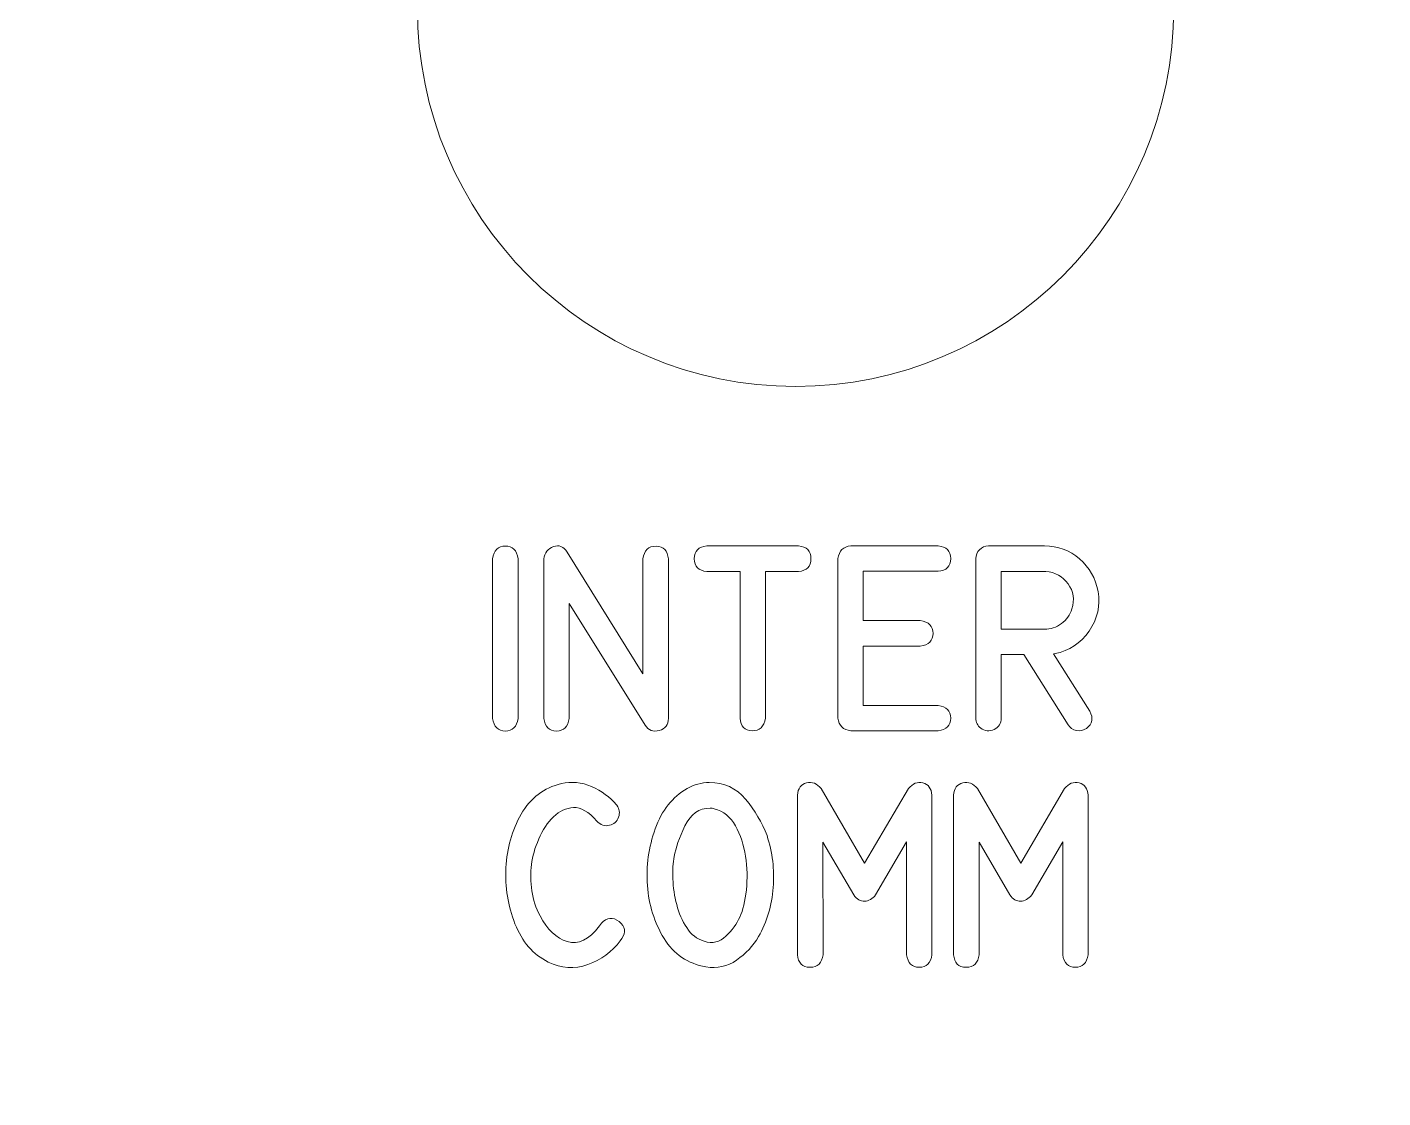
# Model space of a CAD drawing. Header units: millimetres. Extents: x -72 to 72, y -123 to 123.
# Drawn here: x -13.21 to 10.09, y -25.7 to -7.3 of the extents above; entities that cross this region are included whole.
import ezdxf

# ---------------------------------------------------------------- set-up
doc = ezdxf.new("R2010")
doc.units = ezdxf.units.MM
doc.header["$MEASUREMENT"] = 0
doc.layers.add('Layer 1', color=7, linetype='Continuous')

msp = doc.modelspace()

# ---------------------------------------------------------------- linework, layer by layer
at = {"layer": 'Layer 1', "color": 250, "lineweight": 9}
msp.add_ellipse((0, -6.975), major_axis=(0, 6.5), ratio=1, dxfattribs=at)
at = {"layer": 'Layer 1', "lineweight": 9}
msp.add_open_spline([(70.725, 123.025), (70.725, 123.025), (-70.725, 123.025), (-70.725, 123.025), (-70.725, 123.025), (-71.1231, 123.0247), (-71.5047, 122.8663), (-71.786, 122.5847), (-71.786, 122.5847), (-72.0673, 122.303), (-72.2252, 121.923), (-72.225, 121.525), (-72.225, 121.525), (-72.225, 121.525), (-72.225, 117.0375), (-72.225, 117.0375), (-72.225, 117.0375), (-72.2247, 116.6394), (-72.0664, 116.2577), (-71.7847, 115.9764), (-71.7847, 115.9764), (-71.503, 115.6951), (-71.1231, 115.5372), (-70.725, 115.5375), (-70.725, 115.5375), (-70.725, 115.5375), (-68.2625, 115.5375), (-68.2625, 115.5375), (-68.2625, 115.5375), (-66.1189, 115.5375), (-64.1381, 114.3939), (-63.0663, 112.5375), (-63.0663, 112.5375), (-61.9945, 110.6811), (-61.9945, 108.3939), (-63.0663, 106.5375), (-63.0663, 106.5375), (-64.1381, 104.6811), (-66.1189, 103.5375), (-68.2625, 103.5375), (-68.2625, 103.5375), (-68.2625, 103.5375), (-70.725, 103.5375), (-70.725, 103.5375), (-70.725, 103.5375), (-71.1231, 103.5372), (-71.5047, 103.3788), (-71.786, 103.0972), (-71.786, 103.0972), (-72.0673, 102.8155), (-72.2252, 102.4355), (-72.225, 102.0375), (-72.225, 102.0375), (-72.225, 102.0375), (-72.225, 50.3625), (-72.225, 50.3625), (-72.225, 50.3625), (-72.2247, 49.9644), (-72.0664, 49.5827), (-71.7847, 49.3014), (-71.7847, 49.3014), (-71.503, 49.0201), (-71.1231, 48.8622), (-70.725, 48.8625), (-70.725, 48.8625), (-70.725, 48.8625), (-68.2625, 48.8625), (-68.2625, 48.8625), (-68.2625, 48.8625), (-66.1189, 48.8625), (-64.1381, 47.7189), (-63.0663, 45.8625), (-63.0663, 45.8625), (-61.9945, 44.0061), (-61.9945, 41.7189), (-63.0663, 39.8625), (-63.0663, 39.8625), (-64.1381, 38.0061), (-66.1189, 36.8625), (-68.2625, 36.8625), (-68.2625, 36.8625), (-68.2625, 36.8625), (-70.725, 36.8625), (-70.725, 36.8625), (-70.725, 36.8625), (-71.1231, 36.8622), (-71.5047, 36.7038), (-71.786, 36.4222), (-71.786, 36.4222), (-72.0673, 36.1405), (-72.2252, 35.7605), (-72.225, 35.3625), (-72.225, 35.3625), (-72.225, 35.3625), (-72.225, -35.3625), (-72.225, -35.3625), (-72.225, -35.3625), (-72.2247, -35.7606), (-72.0664, -36.1423), (-71.7847, -36.4236), (-71.7847, -36.4236), (-71.503, -36.7049), (-71.1231, -36.8628), (-70.725, -36.8625), (-70.725, -36.8625), (-70.725, -36.8625), (-68.2625, -36.8625), (-68.2625, -36.8625), (-68.2625, -36.8625), (-66.1189, -36.8625), (-64.1381, -38.0061), (-63.0663, -39.8625), (-63.0663, -39.8625), (-61.9945, -41.7189), (-61.9945, -44.0061), (-63.0663, -45.8625), (-63.0663, -45.8625), (-64.1381, -47.7189), (-66.1189, -48.8625), (-68.2625, -48.8625), (-68.2625, -48.8625), (-68.2625, -48.8625), (-70.725, -48.8625), (-70.725, -48.8625), (-70.725, -48.8625), (-71.1231, -48.8628), (-71.5047, -49.0212), (-71.786, -49.3028), (-71.786, -49.3028), (-72.0673, -49.5845), (-72.2252, -49.9645), (-72.225, -50.3625), (-72.225, -50.3625), (-72.225, -50.3625), (-72.225, -102.0375), (-72.225, -102.0375), (-72.225, -102.0375), (-72.2247, -102.4356), (-72.0664, -102.8173), (-71.7847, -103.0986), (-71.7847, -103.0986), (-71.503, -103.3799), (-71.1231, -103.5378), (-70.725, -103.5375), (-70.725, -103.5375), (-70.725, -103.5375), (-68.2625, -103.5375), (-68.2625, -103.5375), (-68.2625, -103.5375), (-66.1189, -103.5375), (-64.1381, -104.6811), (-63.0663, -106.5375), (-63.0663, -106.5375), (-61.9945, -108.3939), (-61.9945, -110.6811), (-63.0663, -112.5375), (-63.0663, -112.5375), (-64.1381, -114.3939), (-66.1189, -115.5375), (-68.2625, -115.5375), (-68.2625, -115.5375), (-68.2625, -115.5375), (-70.725, -115.5375), (-70.725, -115.5375), (-70.725, -115.5375), (-71.1231, -115.5378), (-71.5047, -115.6962), (-71.786, -115.9778), (-71.786, -115.9778), (-72.0673, -116.2595), (-72.2252, -116.6395), (-72.225, -117.0375), (-72.225, -117.0375), (-72.225, -117.0375), (-72.225, -121.525), (-72.225, -121.525), (-72.225, -121.525), (-72.2247, -121.9231), (-72.0664, -122.3048), (-71.7847, -122.5861), (-71.7847, -122.5861), (-71.503, -122.8674), (-71.1231, -123.0253), (-70.725, -123.025), (-70.725, -123.025), (-70.725, -123.025), (70.725, -123.025), (70.725, -123.025), (70.725, -123.025), (71.1231, -123.0248), (71.5048, -122.8664), (71.7861, -122.5847), (71.7861, -122.5847), (72.0674, -122.3031), (72.2253, -121.9231), (72.225, -121.525), (72.225, -121.525), (72.225, -121.525), (72.225, -117.0375), (72.225, -117.0375), (72.225, -117.0375), (72.2248, -116.6395), (72.0664, -116.2578), (71.7847, -115.9765), (71.7847, -115.9765), (71.5031, -115.6952), (71.1231, -115.5373), (70.725, -115.5375), (70.725, -115.5375), (70.725, -115.5375), (68.2625, -115.5375), (68.2625, -115.5375), (68.2625, -115.5375), (66.1189, -115.5375), (64.1382, -114.3939), (63.0664, -112.5375), (63.0664, -112.5375), (61.9946, -110.6811), (61.9946, -108.3939), (63.0664, -106.5375), (63.0664, -106.5375), (64.1382, -104.6811), (66.1189, -103.5375), (68.2625, -103.5375), (68.2625, -103.5375), (68.2625, -103.5375), (70.725, -103.5375), (70.725, -103.5375), (70.725, -103.5375), (71.1231, -103.5373), (71.5048, -103.3789), (71.7861, -103.0972), (71.7861, -103.0972), (72.0674, -102.8156), (72.2253, -102.4356), (72.225, -102.0375), (72.225, -102.0375), (72.225, -102.0375), (72.225, -50.3625), (72.225, -50.3625), (72.225, -50.3625), (72.2248, -49.9645), (72.0664, -49.5828), (71.7847, -49.3015), (71.7847, -49.3015), (71.5031, -49.0202), (71.1231, -48.8623), (70.725, -48.8625), (70.725, -48.8625), (70.725, -48.8625), (68.2625, -48.8625), (68.2625, -48.8625), (68.2625, -48.8625), (66.1189, -48.8625), (64.1382, -47.7189), (63.0664, -45.8625), (63.0664, -45.8625), (61.9946, -44.0061), (61.9946, -41.7189), (63.0664, -39.8625), (63.0664, -39.8625), (64.1382, -38.0061), (66.1189, -36.8625), (68.2625, -36.8625), (68.2625, -36.8625), (68.2625, -36.8625), (70.725, -36.8625), (70.725, -36.8625), (70.725, -36.8625), (71.1231, -36.8623), (71.5048, -36.7039), (71.7861, -36.4222), (71.7861, -36.4222), (72.0674, -36.1406), (72.2253, -35.7606), (72.225, -35.3625), (72.225, -35.3625), (72.225, -35.3625), (72.225, 35.3625), (72.225, 35.3625), (72.225, 35.3625), (72.2248, 35.7605), (72.0664, 36.1422), (71.7847, 36.4235), (71.7847, 36.4235), (71.5031, 36.7048), (71.1231, 36.8627), (70.725, 36.8625), (70.725, 36.8625), (70.725, 36.8625), (68.2625, 36.8625), (68.2625, 36.8625), (68.2625, 36.8625), (66.1189, 36.8625), (64.1382, 38.0061), (63.0664, 39.8625), (63.0664, 39.8625), (61.9946, 41.7189), (61.9946, 44.0061), (63.0664, 45.8625), (63.0664, 45.8625), (64.1382, 47.7189), (66.1189, 48.8625), (68.2625, 48.8625), (68.2625, 48.8625), (68.2625, 48.8625), (70.725, 48.8625), (70.725, 48.8625), (70.725, 48.8625), (71.1231, 48.8627), (71.5048, 49.0211), (71.7861, 49.3028), (71.7861, 49.3028), (72.0674, 49.5844), (72.2253, 49.9644), (72.225, 50.3625), (72.225, 50.3625), (72.225, 50.3625), (72.225, 102.0375), (72.225, 102.0375), (72.225, 102.0375), (72.2248, 102.4355), (72.0664, 102.8172), (71.7847, 103.0985), (71.7847, 103.0985), (71.5031, 103.3798), (71.1231, 103.5377), (70.725, 103.5375), (70.725, 103.5375), (70.725, 103.5375), (68.2625, 103.5375), (68.2625, 103.5375), (68.2625, 103.5375), (66.1189, 103.5375), (64.1382, 104.6811), (63.0664, 106.5375), (63.0664, 106.5375), (61.9946, 108.3939), (61.9946, 110.6811), (63.0664, 112.5375), (63.0664, 112.5375), (64.1382, 114.3939), (66.1189, 115.5375), (68.2625, 115.5375), (68.2625, 115.5375), (68.2625, 115.5375), (70.725, 115.5375), (70.725, 115.5375), (70.725, 115.5375), (71.1231, 115.5377), (71.5048, 115.6961), (71.7861, 115.9778), (71.7861, 115.9778), (72.0674, 116.2594), (72.2253, 116.6394), (72.225, 117.0375), (72.225, 117.0375), (72.225, 117.0375), (72.225, 121.525), (72.225, 121.525), (72.225, 121.525), (72.2248, 121.923), (72.0664, 122.3047), (71.7847, 122.586), (71.7847, 122.586), (71.5031, 122.8673), (71.1231, 123.0252), (70.725, 123.025)], degree=3, knots=[0, 0, 0, 0, 0.0107527, 0.0107527, 0.0107527, 0.0107527, 0.0215054, 0.0215054, 0.0215054, 0.0215054, 0.0322581, 0.0322581, 0.0322581, 0.0322581, 0.0430108, 0.0430108, 0.0430108, 0.0430108, 0.0537634, 0.0537634, 0.0537634, 0.0537634, 0.0645161, 0.0645161, 0.0645161, 0.0645161, 0.0752688, 0.0752688, 0.0752688, 0.0752688, 0.0860215, 0.0860215, 0.0860215, 0.0860215, 0.0967742, 0.0967742, 0.0967742, 0.0967742, 0.1075269, 0.1075269, 0.1075269, 0.1075269, 0.1182796, 0.1182796, 0.1182796, 0.1182796, 0.1290323, 0.1290323, 0.1290323, 0.1290323, 0.1397849, 0.1397849, 0.1397849, 0.1397849, 0.1505376, 0.1505376, 0.1505376, 0.1505376, 0.1612903, 0.1612903, 0.1612903, 0.1612903, 0.172043, 0.172043, 0.172043, 0.172043, 0.1827957, 0.1827957, 0.1827957, 0.1827957, 0.1935484, 0.1935484, 0.1935484, 0.1935484, 0.2043011, 0.2043011, 0.2043011, 0.2043011, 0.2150538, 0.2150538, 0.2150538, 0.2150538, 0.2258065, 0.2258065, 0.2258065, 0.2258065, 0.2365591, 0.2365591, 0.2365591, 0.2365591, 0.2473118, 0.2473118, 0.2473118, 0.2473118, 0.2580645, 0.2580645, 0.2580645, 0.2580645, 0.2688172, 0.2688172, 0.2688172, 0.2688172, 0.2795699, 0.2795699, 0.2795699, 0.2795699, 0.2903226, 0.2903226, 0.2903226, 0.2903226, 0.3010753, 0.3010753, 0.3010753, 0.3010753, 0.311828, 0.311828, 0.311828, 0.311828, 0.3225806, 0.3225806, 0.3225806, 0.3225806, 0.3333333, 0.3333333, 0.3333333, 0.3333333, 0.344086, 0.344086, 0.344086, 0.344086, 0.3548387, 0.3548387, 0.3548387, 0.3548387, 0.3655914, 0.3655914, 0.3655914, 0.3655914, 0.3763441, 0.3763441, 0.3763441, 0.3763441, 0.3870968, 0.3870968, 0.3870968, 0.3870968, 0.3978495, 0.3978495, 0.3978495, 0.3978495, 0.4086022, 0.4086022, 0.4086022, 0.4086022, 0.4193548, 0.4193548, 0.4193548, 0.4193548, 0.4301075, 0.4301075, 0.4301075, 0.4301075, 0.4408602, 0.4408602, 0.4408602, 0.4408602, 0.4516129, 0.4516129, 0.4516129, 0.4516129, 0.4623656, 0.4623656, 0.4623656, 0.4623656, 0.4731183, 0.4731183, 0.4731183, 0.4731183, 0.483871, 0.483871, 0.483871, 0.483871, 0.4946237, 0.4946237, 0.4946237, 0.4946237, 0.5053763, 0.5053763, 0.5053763, 0.5053763, 0.516129, 0.516129, 0.516129, 0.516129, 0.5268817, 0.5268817, 0.5268817, 0.5268817, 0.5376344, 0.5376344, 0.5376344, 0.5376344, 0.5483871, 0.5483871, 0.5483871, 0.5483871, 0.5591398, 0.5591398, 0.5591398, 0.5591398, 0.5698925, 0.5698925, 0.5698925, 0.5698925, 0.5806452, 0.5806452, 0.5806452, 0.5806452, 0.5913978, 0.5913978, 0.5913978, 0.5913978, 0.6021505, 0.6021505, 0.6021505, 0.6021505, 0.6129032, 0.6129032, 0.6129032, 0.6129032, 0.6236559, 0.6236559, 0.6236559, 0.6236559, 0.6344086, 0.6344086, 0.6344086, 0.6344086, 0.6451613, 0.6451613, 0.6451613, 0.6451613, 0.655914, 0.655914, 0.655914, 0.655914, 0.6666667, 0.6666667, 0.6666667, 0.6666667, 0.6774194, 0.6774194, 0.6774194, 0.6774194, 0.688172, 0.688172, 0.688172, 0.688172, 0.6989247, 0.6989247, 0.6989247, 0.6989247, 0.7096774, 0.7096774, 0.7096774, 0.7096774, 0.7204301, 0.7204301, 0.7204301, 0.7204301, 0.7311828, 0.7311828, 0.7311828, 0.7311828, 0.7419355, 0.7419355, 0.7419355, 0.7419355, 0.7526882, 0.7526882, 0.7526882, 0.7526882, 0.7634409, 0.7634409, 0.7634409, 0.7634409, 0.7741935, 0.7741935, 0.7741935, 0.7741935, 0.7849462, 0.7849462, 0.7849462, 0.7849462, 0.7956989, 0.7956989, 0.7956989, 0.7956989, 0.8064516, 0.8064516, 0.8064516, 0.8064516, 0.8172043, 0.8172043, 0.8172043, 0.8172043, 0.827957, 0.827957, 0.827957, 0.827957, 0.8387097, 0.8387097, 0.8387097, 0.8387097, 0.8494624, 0.8494624, 0.8494624, 0.8494624, 0.8602151, 0.8602151, 0.8602151, 0.8602151, 0.8709677, 0.8709677, 0.8709677, 0.8709677, 0.8817204, 0.8817204, 0.8817204, 0.8817204, 0.8924731, 0.8924731, 0.8924731, 0.8924731, 0.9032258, 0.9032258, 0.9032258, 0.9032258, 0.9139785, 0.9139785, 0.9139785, 0.9139785, 0.9247312, 0.9247312, 0.9247312, 0.9247312, 0.9354839, 0.9354839, 0.9354839, 0.9354839, 0.9462366, 0.9462366, 0.9462366, 0.9462366, 0.9569892, 0.9569892, 0.9569892, 0.9569892, 0.9677419, 0.9677419, 0.9677419, 0.9677419, 0.9784946, 0.9784946, 0.9784946, 0.9784946, 1, 1, 1, 1], dxfattribs=at)
at = {"layer": 'Layer 1', "color": 240, "lineweight": 9}
for points, knots in [([(-4.7671, -19.1777), (-4.7899, -19.3232), (-4.8634, -19.3957), (-4.9878, -19.3952), (-4.9878, -19.3952), (-5.1127, -19.3947), (-5.1857, -19.3222), (-5.2074, -19.1777), (-5.2074, -19.1777), (-5.2074, -19.1777), (-5.2074, -16.4366), (-5.2074, -16.4366), (-5.2074, -16.4366), (-5.1857, -16.2911), (-5.1127, -16.2176), (-4.9878, -16.217), (-4.9878, -16.217), (-4.8634, -16.2165), (-4.7899, -16.2901), (-4.7671, -16.4366), (-4.7671, -16.4366), (-4.7671, -16.4366), (-4.7671, -19.1777), (-4.7671, -19.1777)], [0, 0, 0, 0, 0.1428571, 0.1428571, 0.1428571, 0.1428571, 0.2857143, 0.2857143, 0.2857143, 0.2857143, 0.4285714, 0.4285714, 0.4285714, 0.4285714, 0.5714286, 0.5714286, 0.5714286, 0.5714286, 0.7142857, 0.7142857, 0.7142857, 0.7142857, 1, 1, 1, 1]), ([(-2.1859, -19.1777), (-2.1859, -19.2862), (-2.2383, -19.355), (-2.3431, -19.3846), (-2.3431, -19.3846), (-2.4484, -19.4137), (-2.5293, -19.383), (-2.5875, -19.292), (-2.5875, -19.292), (-2.5875, -19.292), (-3.8898, -17.2039), (-3.8898, -17.2039), (-3.8898, -17.2039), (-3.8898, -17.2039), (-3.8898, -19.1777), (-3.8898, -19.1777), (-3.8898, -19.1777), (-3.9126, -19.3222), (-3.9856, -19.3947), (-4.1089, -19.3947), (-4.1089, -19.3947), (-4.2327, -19.3947), (-4.3052, -19.3222), (-4.3269, -19.1777), (-4.3269, -19.1777), (-4.3269, -19.1777), (-4.3269, -16.4398), (-4.3269, -16.4398), (-4.3269, -16.4398), (-4.3116, -16.3324), (-4.2565, -16.2615), (-4.1618, -16.2271), (-4.1618, -16.2271), (-4.0671, -16.1932), (-3.9882, -16.2255), (-3.9253, -16.3234), (-3.9253, -16.3234), (-3.9253, -16.3234), (-2.623, -18.4147), (-2.623, -18.4147), (-2.623, -18.4147), (-2.623, -18.4147), (-2.623, -16.4398), (-2.623, -16.4398), (-2.623, -16.4398), (-2.6034, -16.2922), (-2.5283, -16.2186), (-2.3976, -16.2202), (-2.3976, -16.2202), (-2.2669, -16.2218), (-2.1965, -16.2948), (-2.1859, -16.4398), (-2.1859, -16.4398), (-2.1859, -16.4398), (-2.1859, -19.1777), (-2.1859, -19.1777)], [0, 0, 0, 0, 0.0666667, 0.0666667, 0.0666667, 0.0666667, 0.1333333, 0.1333333, 0.1333333, 0.1333333, 0.2, 0.2, 0.2, 0.2, 0.2666667, 0.2666667, 0.2666667, 0.2666667, 0.3333333, 0.3333333, 0.3333333, 0.3333333, 0.4, 0.4, 0.4, 0.4, 0.4666667, 0.4666667, 0.4666667, 0.4666667, 0.5333333, 0.5333333, 0.5333333, 0.5333333, 0.6, 0.6, 0.6, 0.6, 0.6666667, 0.6666667, 0.6666667, 0.6666667, 0.7333333, 0.7333333, 0.7333333, 0.7333333, 0.8, 0.8, 0.8, 0.8, 0.8666667, 0.8666667, 0.8666667, 0.8666667, 1, 1, 1, 1]), ([(-0.9551, -19.1745), (-0.9551, -19.1745), (-0.9551, -16.6536), (-0.9551, -16.6536), (-0.9551, -16.6536), (-0.9551, -16.6536), (-1.5239, -16.6536), (-1.5239, -16.6536), (-1.5239, -16.6536), (-1.6684, -16.6425), (-1.7409, -16.5695), (-1.7404, -16.4361), (-1.7404, -16.4361), (-1.7398, -16.3022), (-1.6673, -16.2287), (-1.5239, -16.2165), (-1.5239, -16.2165), (-1.5239, -16.2165), (0.0498, -16.2165), (0.0498, -16.2165), (0.0498, -16.2165), (0.1921, -16.2276), (0.2641, -16.3012), (0.2646, -16.4361), (0.2646, -16.4361), (0.2652, -16.5705), (0.1932, -16.6435), (0.0498, -16.6536), (0.0498, -16.6536), (0.0498, -16.6536), (-0.5175, -16.6536), (-0.5175, -16.6536), (-0.5175, -16.6536), (-0.5175, -16.6536), (-0.5175, -19.1745), (-0.5175, -19.1745), (-0.5175, -19.1745), (-0.5413, -19.3211), (-0.6175, -19.3936), (-0.7466, -19.3915), (-0.7466, -19.3915), (-0.8752, -19.3894), (-0.9445, -19.3169), (-0.9551, -19.1745)], [0, 0, 0, 0, 0.0833333, 0.0833333, 0.0833333, 0.0833333, 0.1666667, 0.1666667, 0.1666667, 0.1666667, 0.25, 0.25, 0.25, 0.25, 0.3333333, 0.3333333, 0.3333333, 0.3333333, 0.4166667, 0.4166667, 0.4166667, 0.4166667, 0.5, 0.5, 0.5, 0.5, 0.5833333, 0.5833333, 0.5833333, 0.5833333, 0.6666667, 0.6666667, 0.6666667, 0.6666667, 0.75, 0.75, 0.75, 0.75, 0.8333333, 0.8333333, 0.8333333, 0.8333333, 1, 1, 1, 1]), ([(2.448, -16.6488), (2.448, -16.6488), (1.1626, -16.6488), (1.1626, -16.6488), (1.1626, -16.6488), (1.1626, -16.6488), (1.1626, -17.4971), (1.1626, -17.4971), (1.1626, -17.4971), (1.1626, -17.4971), (2.1426, -17.4971), (2.1426, -17.4971), (2.1426, -17.4971), (2.2892, -17.5188), (2.3622, -17.5923), (2.3617, -17.7177), (2.3617, -17.7177), (2.3612, -17.8437), (2.2881, -17.9167), (2.1426, -17.9373), (2.1426, -17.9373), (2.1426, -17.9373), (1.1626, -17.9373), (1.1626, -17.9373), (1.1626, -17.9373), (1.1626, -17.9373), (1.1626, -18.956), (1.1626, -18.956), (1.1626, -18.956), (1.1626, -18.956), (2.448, -18.956), (2.448, -18.956), (2.448, -18.956), (2.5935, -18.9777), (2.6665, -19.0502), (2.6665, -19.1745), (2.6665, -19.1745), (2.6665, -19.2984), (2.5935, -19.3709), (2.448, -19.3915), (2.448, -19.3915), (2.448, -19.3915), (0.9472, -19.3915), (0.9472, -19.3915), (0.9472, -19.3915), (0.8181, -19.3751), (0.7446, -19.3015), (0.7271, -19.1714), (0.7271, -19.1714), (0.7271, -19.1714), (0.7271, -16.4335), (0.7271, -16.4335), (0.7271, -16.4335), (0.7467, -16.2969), (0.8202, -16.225), (0.9472, -16.2165), (0.9472, -16.2165), (0.9472, -16.2165), (2.448, -16.2165), (2.448, -16.2165), (2.448, -16.2165), (2.5935, -16.2276), (2.6665, -16.3006), (2.666, -16.4345), (2.666, -16.4345), (2.6654, -16.5684), (2.5924, -16.6398), (2.448, -16.6488)], [0, 0, 0, 0, 0.0555556, 0.0555556, 0.0555556, 0.0555556, 0.1111111, 0.1111111, 0.1111111, 0.1111111, 0.1666667, 0.1666667, 0.1666667, 0.1666667, 0.2222222, 0.2222222, 0.2222222, 0.2222222, 0.2777778, 0.2777778, 0.2777778, 0.2777778, 0.3333333, 0.3333333, 0.3333333, 0.3333333, 0.3888889, 0.3888889, 0.3888889, 0.3888889, 0.4444444, 0.4444444, 0.4444444, 0.4444444, 0.5, 0.5, 0.5, 0.5, 0.5555556, 0.5555556, 0.5555556, 0.5555556, 0.6111111, 0.6111111, 0.6111111, 0.6111111, 0.6666667, 0.6666667, 0.6666667, 0.6666667, 0.7222222, 0.7222222, 0.7222222, 0.7222222, 0.7777778, 0.7777778, 0.7777778, 0.7777778, 0.8333333, 0.8333333, 0.8333333, 0.8333333, 0.8888889, 0.8888889, 0.8888889, 0.8888889, 1, 1, 1, 1]), ([(5.0551, -19.0549), (5.1213, -19.1719), (5.1027, -19.2698), (4.9996, -19.3497), (4.9996, -19.3497), (4.9498, -19.3846), (4.8927, -19.3968), (4.8281, -19.3851), (4.8281, -19.3851), (4.7635, -19.374), (4.7165, -19.3418), (4.6863, -19.2894), (4.6863, -19.2894), (4.6863, -19.2894), (3.9222, -18.0813), (3.9222, -18.0813), (3.9222, -18.0813), (3.9222, -18.0813), (3.5343, -18.0813), (3.5343, -18.0813), (3.5343, -18.0813), (3.5343, -18.0813), (3.5343, -19.173), (3.5343, -19.173), (3.5343, -19.173), (3.5343, -19.2629), (3.4935, -19.3275), (3.4121, -19.3677), (3.4121, -19.3677), (3.33, -19.4074), (3.2538, -19.4), (3.1824, -19.3449), (3.1824, -19.3449), (3.1258, -19.3026), (3.0972, -19.2454), (3.0972, -19.173), (3.0972, -19.173), (3.0972, -19.173), (3.0972, -16.4335), (3.0972, -16.4335), (3.0972, -16.4335), (3.0972, -16.3737), (3.1184, -16.3223), (3.1602, -16.28), (3.1602, -16.28), (3.202, -16.2377), (3.2533, -16.2165), (3.3142, -16.2165), (3.3142, -16.2165), (3.3142, -16.2165), (4.2767, -16.2165), (4.2767, -16.2165), (4.2767, -16.2165), (4.5085, -16.2165), (4.7096, -16.2901), (4.88, -16.4372), (4.88, -16.4372), (5.0504, -16.5848), (5.1567, -16.7716), (5.198, -16.9981), (5.198, -16.9981), (5.2414, -17.241), (5.1901, -17.468), (5.0435, -17.6791), (5.0435, -17.6791), (4.8974, -17.8908), (4.7032, -18.0188), (4.4614, -18.0643), (4.4614, -18.0643), (4.4614, -18.0643), (4.4318, -18.0691), (4.4318, -18.0691), (4.4318, -18.0691), (4.4318, -18.0691), (5.0551, -19.0549), (5.0551, -19.0549)], [0, 0, 0, 0, 0.05, 0.05, 0.05, 0.05, 0.1, 0.1, 0.1, 0.1, 0.15, 0.15, 0.15, 0.15, 0.2, 0.2, 0.2, 0.2, 0.25, 0.25, 0.25, 0.25, 0.3, 0.3, 0.3, 0.3, 0.35, 0.35, 0.35, 0.35, 0.4, 0.4, 0.4, 0.4, 0.45, 0.45, 0.45, 0.45, 0.5, 0.5, 0.5, 0.5, 0.55, 0.55, 0.55, 0.55, 0.6, 0.6, 0.6, 0.6, 0.65, 0.65, 0.65, 0.65, 0.7, 0.7, 0.7, 0.7, 0.75, 0.75, 0.75, 0.75, 0.8, 0.8, 0.8, 0.8, 0.85, 0.85, 0.85, 0.85, 0.9, 0.9, 0.9, 0.9, 1, 1, 1, 1]), ([(4.2767, -17.6458), (4.3825, -17.6458), (4.4799, -17.614), (4.5693, -17.5495), (4.5693, -17.5495), (4.6588, -17.4854), (4.7186, -17.4018), (4.7498, -17.2986), (4.7498, -17.2986), (4.7985, -17.1394), (4.7762, -16.9954), (4.6831, -16.8668), (4.6831, -16.8668), (4.59, -16.7383), (4.4619, -16.6673), (4.2989, -16.6536), (4.2989, -16.6536), (4.2989, -16.6536), (3.5343, -16.6536), (3.5343, -16.6536), (3.5343, -16.6536), (3.5343, -16.6536), (3.5343, -17.6458), (3.5343, -17.6458), (3.5343, -17.6458), (3.5343, -17.6458), (4.2767, -17.6458), (4.2767, -17.6458)], [0, 0, 0, 0, 0.125, 0.125, 0.125, 0.125, 0.25, 0.25, 0.25, 0.25, 0.375, 0.375, 0.375, 0.375, 0.5, 0.5, 0.5, 0.5, 0.625, 0.625, 0.625, 0.625, 0.75, 0.75, 0.75, 0.75, 1, 1, 1, 1]), ([(-2.9863, -22.9574), (-2.9863, -22.9574), (-3, -22.9781), (-3, -22.9781), (-3, -22.9781), (-3.0032, -22.9818), (-3.0058, -22.9855), (-3.0079, -22.9887), (-3.0079, -22.9887), (-3.0095, -22.9918), (-3.0117, -22.995), (-3.0138, -22.9982), (-3.0138, -22.9982), (-3.1556, -23.1892), (-3.3413, -23.3252), (-3.5715, -23.4067), (-3.5715, -23.4067), (-3.8012, -23.4877), (-4.0277, -23.4729), (-4.251, -23.3623), (-4.251, -23.3623), (-4.5103, -23.2331), (-4.7008, -23.0141), (-4.8225, -22.705), (-4.8225, -22.705), (-4.9436, -22.396), (-4.996, -22.0748), (-4.9791, -21.7414), (-4.9791, -21.7414), (-4.9616, -21.408), (-4.8738, -21.1022), (-4.7156, -20.8228), (-4.7156, -20.8228), (-4.5568, -20.5439), (-4.3266, -20.3693), (-4.0245, -20.2989), (-4.0245, -20.2989), (-3.8509, -20.2587), (-3.6779, -20.2756), (-3.5054, -20.3492), (-3.5054, -20.3492), (-3.3329, -20.4233), (-3.191, -20.527), (-3.0804, -20.6603), (-3.0804, -20.6603), (-3.0794, -20.6603), (-3.0767, -20.6635), (-3.073, -20.6709), (-3.073, -20.6709), (-3.0254, -20.7328), (-3.0154, -20.8011), (-3.0434, -20.8746), (-3.0434, -20.8746), (-3.0714, -20.9487), (-3.1222, -20.9948), (-3.1969, -21.0138), (-3.1969, -21.0138), (-3.2762, -21.0344), (-3.3498, -21.0106), (-3.417, -20.9424), (-3.417, -20.9424), (-3.5556, -20.781), (-3.689, -20.7037), (-3.817, -20.7095), (-3.817, -20.7095), (-3.9451, -20.7159), (-4.0599, -20.7688), (-4.161, -20.8678), (-4.161, -20.8678), (-4.2626, -20.9672), (-4.3467, -21.0942), (-4.4139, -21.2493), (-4.4139, -21.2493), (-4.4811, -21.4043), (-4.5224, -21.5493), (-4.5378, -21.6848), (-4.5378, -21.6848), (-4.5563, -21.8356), (-4.5547, -21.9875), (-4.5325, -22.1399), (-4.5325, -22.1399), (-4.5103, -22.2923), (-4.4637, -22.4357), (-4.3922, -22.5701), (-4.3922, -22.5701), (-4.2679, -22.8056), (-4.1118, -22.9532), (-3.9234, -23.0125), (-3.9234, -23.0125), (-3.7345, -23.0723), (-3.5503, -22.9818), (-3.3704, -22.7421), (-3.3704, -22.7421), (-3.362, -22.732), (-3.3524, -22.7183), (-3.3408, -22.7019), (-3.3408, -22.7019), (-3.244, -22.5944), (-3.1413, -22.5833), (-3.0333, -22.6685), (-3.0333, -22.6685), (-2.9254, -22.7537), (-2.9095, -22.85), (-2.9863, -22.9574)], [0, 0, 0, 0, 0.037037, 0.037037, 0.037037, 0.037037, 0.0740741, 0.0740741, 0.0740741, 0.0740741, 0.1111111, 0.1111111, 0.1111111, 0.1111111, 0.1481481, 0.1481481, 0.1481481, 0.1481481, 0.1851852, 0.1851852, 0.1851852, 0.1851852, 0.2222222, 0.2222222, 0.2222222, 0.2222222, 0.2592593, 0.2592593, 0.2592593, 0.2592593, 0.2962963, 0.2962963, 0.2962963, 0.2962963, 0.3333333, 0.3333333, 0.3333333, 0.3333333, 0.3703704, 0.3703704, 0.3703704, 0.3703704, 0.4074074, 0.4074074, 0.4074074, 0.4074074, 0.4444444, 0.4444444, 0.4444444, 0.4444444, 0.4814815, 0.4814815, 0.4814815, 0.4814815, 0.5185185, 0.5185185, 0.5185185, 0.5185185, 0.5555556, 0.5555556, 0.5555556, 0.5555556, 0.5925926, 0.5925926, 0.5925926, 0.5925926, 0.6296296, 0.6296296, 0.6296296, 0.6296296, 0.6666667, 0.6666667, 0.6666667, 0.6666667, 0.7037037, 0.7037037, 0.7037037, 0.7037037, 0.7407407, 0.7407407, 0.7407407, 0.7407407, 0.7777778, 0.7777778, 0.7777778, 0.7777778, 0.8148148, 0.8148148, 0.8148148, 0.8148148, 0.8518519, 0.8518519, 0.8518519, 0.8518519, 0.8888889, 0.8888889, 0.8888889, 0.8888889, 0.9259259, 0.9259259, 0.9259259, 0.9259259, 1, 1, 1, 1]), ([(2.344, -23.2368), (2.3212, -23.3813), (2.2482, -23.4538), (2.1249, -23.4533), (2.1249, -23.4533), (2.0011, -23.4527), (1.9286, -23.3802), (1.9069, -23.2368), (1.9069, -23.2368), (1.9069, -23.2368), (1.9069, -21.3006), (1.9069, -21.3006), (1.9069, -21.3006), (1.9069, -21.3006), (1.3751, -22.2103), (1.3751, -22.2103), (1.3751, -22.2103), (1.3185, -22.2785), (1.255, -22.3145), (1.1851, -22.3177), (1.1851, -22.3177), (1.1153, -22.3203), (1.0534, -22.2849), (0.9983, -22.2103), (0.9983, -22.2103), (0.9983, -22.2103), (0.4697, -21.3049), (0.4697, -21.3049), (0.4697, -21.3049), (0.4697, -21.3049), (0.4713, -23.2368), (0.4713, -23.2368), (0.4713, -23.2368), (0.4549, -23.3802), (0.3803, -23.4522), (0.2474, -23.4517), (0.2474, -23.4517), (0.1146, -23.4512), (0.0432, -23.3792), (0.0326, -23.2368), (0.0326, -23.2368), (0.0326, -23.2368), (0.0326, -20.4989), (0.0326, -20.4989), (0.0326, -20.4989), (0.0411, -20.3799), (0.0929, -20.309), (0.1892, -20.2857), (0.1892, -20.2857), (0.2855, -20.2624), (0.3692, -20.2952), (0.4406, -20.3841), (0.4406, -20.3841), (0.4406, -20.3841), (1.1862, -21.6663), (1.1862, -21.6663), (1.1862, -21.6663), (1.1862, -21.6663), (1.9397, -20.3841), (1.9397, -20.3841), (1.9397, -20.3841), (2.0106, -20.2952), (2.0937, -20.2629), (2.1884, -20.2867), (2.1884, -20.2867), (2.2826, -20.3105), (2.335, -20.3809), (2.344, -20.4989), (2.344, -20.4989), (2.344, -20.4989), (2.344, -23.2368), (2.344, -23.2368)], [0, 0, 0, 0, 0.0526316, 0.0526316, 0.0526316, 0.0526316, 0.1052632, 0.1052632, 0.1052632, 0.1052632, 0.1578947, 0.1578947, 0.1578947, 0.1578947, 0.2105263, 0.2105263, 0.2105263, 0.2105263, 0.2631579, 0.2631579, 0.2631579, 0.2631579, 0.3157895, 0.3157895, 0.3157895, 0.3157895, 0.3684211, 0.3684211, 0.3684211, 0.3684211, 0.4210526, 0.4210526, 0.4210526, 0.4210526, 0.4736842, 0.4736842, 0.4736842, 0.4736842, 0.5263158, 0.5263158, 0.5263158, 0.5263158, 0.5789474, 0.5789474, 0.5789474, 0.5789474, 0.6315789, 0.6315789, 0.6315789, 0.6315789, 0.6842105, 0.6842105, 0.6842105, 0.6842105, 0.7368421, 0.7368421, 0.7368421, 0.7368421, 0.7894737, 0.7894737, 0.7894737, 0.7894737, 0.8421053, 0.8421053, 0.8421053, 0.8421053, 0.8947368, 0.8947368, 0.8947368, 0.8947368, 1, 1, 1, 1]), ([(5.0274, -23.2368), (5.0046, -23.3813), (4.9316, -23.4538), (4.8083, -23.4533), (4.8083, -23.4533), (4.6845, -23.4527), (4.612, -23.3802), (4.5903, -23.2368), (4.5903, -23.2368), (4.5903, -23.2368), (4.5903, -21.3006), (4.5903, -21.3006), (4.5903, -21.3006), (4.5903, -21.3006), (4.0585, -22.2103), (4.0585, -22.2103), (4.0585, -22.2103), (4.0019, -22.2785), (3.9384, -22.3145), (3.8685, -22.3177), (3.8685, -22.3177), (3.7987, -22.3203), (3.7368, -22.2849), (3.6817, -22.2103), (3.6817, -22.2103), (3.6817, -22.2103), (3.1531, -21.3049), (3.1531, -21.3049), (3.1531, -21.3049), (3.1531, -21.3049), (3.1547, -23.2368), (3.1547, -23.2368), (3.1547, -23.2368), (3.1383, -23.3802), (3.0637, -23.4522), (2.9308, -23.4517), (2.9308, -23.4517), (2.798, -23.4512), (2.7266, -23.3792), (2.716, -23.2368), (2.716, -23.2368), (2.716, -23.2368), (2.716, -20.4989), (2.716, -20.4989), (2.716, -20.4989), (2.7245, -20.3799), (2.7763, -20.309), (2.8726, -20.2857), (2.8726, -20.2857), (2.9689, -20.2624), (3.0526, -20.2952), (3.124, -20.3841), (3.124, -20.3841), (3.124, -20.3841), (3.8696, -21.6663), (3.8696, -21.6663), (3.8696, -21.6663), (3.8696, -21.6663), (4.6231, -20.3841), (4.6231, -20.3841), (4.6231, -20.3841), (4.694, -20.2952), (4.7771, -20.2629), (4.8718, -20.2867), (4.8718, -20.2867), (4.966, -20.3105), (5.0184, -20.3809), (5.0274, -20.4989), (5.0274, -20.4989), (5.0274, -20.4989), (5.0274, -23.2368), (5.0274, -23.2368)], [0, 0, 0, 0, 0.0526316, 0.0526316, 0.0526316, 0.0526316, 0.1052632, 0.1052632, 0.1052632, 0.1052632, 0.1578947, 0.1578947, 0.1578947, 0.1578947, 0.2105263, 0.2105263, 0.2105263, 0.2105263, 0.2631579, 0.2631579, 0.2631579, 0.2631579, 0.3157895, 0.3157895, 0.3157895, 0.3157895, 0.3684211, 0.3684211, 0.3684211, 0.3684211, 0.4210526, 0.4210526, 0.4210526, 0.4210526, 0.4736842, 0.4736842, 0.4736842, 0.4736842, 0.5263158, 0.5263158, 0.5263158, 0.5263158, 0.5789474, 0.5789474, 0.5789474, 0.5789474, 0.6315789, 0.6315789, 0.6315789, 0.6315789, 0.6842105, 0.6842105, 0.6842105, 0.6842105, 0.7368421, 0.7368421, 0.7368421, 0.7368421, 0.7894737, 0.7894737, 0.7894737, 0.7894737, 0.8421053, 0.8421053, 0.8421053, 0.8421053, 0.8947368, 0.8947368, 0.8947368, 0.8947368, 1, 1, 1, 1]), ([(-0.4912, -21.1921), (-0.3965, -21.4784), (-0.3605, -21.7753), (-0.3838, -22.0833), (-0.3838, -22.0833), (-0.4071, -22.3912), (-0.4918, -22.6722), (-0.6373, -22.9267), (-0.6373, -22.9267), (-0.7294, -23.085), (-0.8548, -23.2194), (-1.0141, -23.33), (-1.0141, -23.33), (-1.1733, -23.4406), (-1.349, -23.4792), (-1.5411, -23.4459), (-1.5411, -23.4459), (-1.8544, -23.3914), (-2.0941, -23.2278), (-2.2602, -22.9564), (-2.2602, -22.9564), (-2.4269, -22.6844), (-2.5222, -22.3817), (-2.5465, -22.0483), (-2.5465, -22.0483), (-2.5709, -21.715), (-2.5259, -21.3906), (-2.4116, -21.0741), (-2.4116, -21.0741), (-2.2973, -20.7577), (-2.1152, -20.528), (-1.865, -20.3841), (-1.865, -20.3841), (-1.7432, -20.3137), (-1.6152, -20.2788), (-1.4824, -20.2788), (-1.4824, -20.2788), (-1.2278, -20.2788), (-1.0204, -20.3746), (-0.859, -20.5661), (-0.859, -20.5661), (-0.6976, -20.7582), (-0.5754, -20.9667), (-0.4912, -21.1921)], [0, 0, 0, 0, 0.0833333, 0.0833333, 0.0833333, 0.0833333, 0.1666667, 0.1666667, 0.1666667, 0.1666667, 0.25, 0.25, 0.25, 0.25, 0.3333333, 0.3333333, 0.3333333, 0.3333333, 0.4166667, 0.4166667, 0.4166667, 0.4166667, 0.5, 0.5, 0.5, 0.5, 0.5833333, 0.5833333, 0.5833333, 0.5833333, 0.6666667, 0.6666667, 0.6666667, 0.6666667, 0.75, 0.75, 0.75, 0.75, 0.8333333, 0.8333333, 0.8333333, 0.8333333, 1, 1, 1, 1]), ([(-1.4697, -20.7191), (-1.6596, -20.7191), (-1.8036, -20.8212), (-1.9015, -21.026), (-1.9015, -21.026), (-1.9994, -21.2308), (-2.0607, -21.4054), (-2.0867, -21.5499), (-2.0867, -21.5499), (-2.1063, -21.6557), (-2.1137, -21.7832), (-2.1084, -21.933), (-2.1084, -21.933), (-2.1031, -22.0827), (-2.0814, -22.2309), (-2.0433, -22.3769), (-2.0433, -22.3769), (-2.0052, -22.5235), (-1.9475, -22.6553), (-1.8713, -22.7722), (-1.8713, -22.7722), (-1.7946, -22.8897), (-1.6946, -22.9675), (-1.5707, -23.0056), (-1.5707, -23.0056), (-1.4257, -23.0511), (-1.3009, -23.0225), (-1.1961, -22.9199), (-1.1961, -22.9199), (-1.0913, -22.8167), (-1.0119, -22.7077), (-0.958, -22.5918), (-0.958, -22.5918), (-0.9035, -22.4727), (-0.8659, -22.3171), (-0.8458, -22.1235), (-0.8458, -22.1235), (-0.8257, -21.9303), (-0.8304, -21.7372), (-0.8595, -21.5446), (-0.8595, -21.5446), (-0.8892, -21.3519), (-0.9468, -21.1784), (-1.0326, -21.0239), (-1.0326, -21.0239), (-1.1183, -20.8693), (-1.2405, -20.7709), (-1.3982, -20.7286), (-1.3982, -20.7286), (-1.4189, -20.7222), (-1.4427, -20.7191), (-1.4697, -20.7191)], [0, 0, 0, 0, 0.0714286, 0.0714286, 0.0714286, 0.0714286, 0.1428571, 0.1428571, 0.1428571, 0.1428571, 0.2142857, 0.2142857, 0.2142857, 0.2142857, 0.2857143, 0.2857143, 0.2857143, 0.2857143, 0.3571429, 0.3571429, 0.3571429, 0.3571429, 0.4285714, 0.4285714, 0.4285714, 0.4285714, 0.5, 0.5, 0.5, 0.5, 0.5714286, 0.5714286, 0.5714286, 0.5714286, 0.6428571, 0.6428571, 0.6428571, 0.6428571, 0.7142857, 0.7142857, 0.7142857, 0.7142857, 0.7857143, 0.7857143, 0.7857143, 0.7857143, 0.8571429, 0.8571429, 0.8571429, 0.8571429, 1, 1, 1, 1])]:
    msp.add_open_spline(points, degree=3, knots=knots, dxfattribs=at)

doc.saveas('drawing.dxf')
